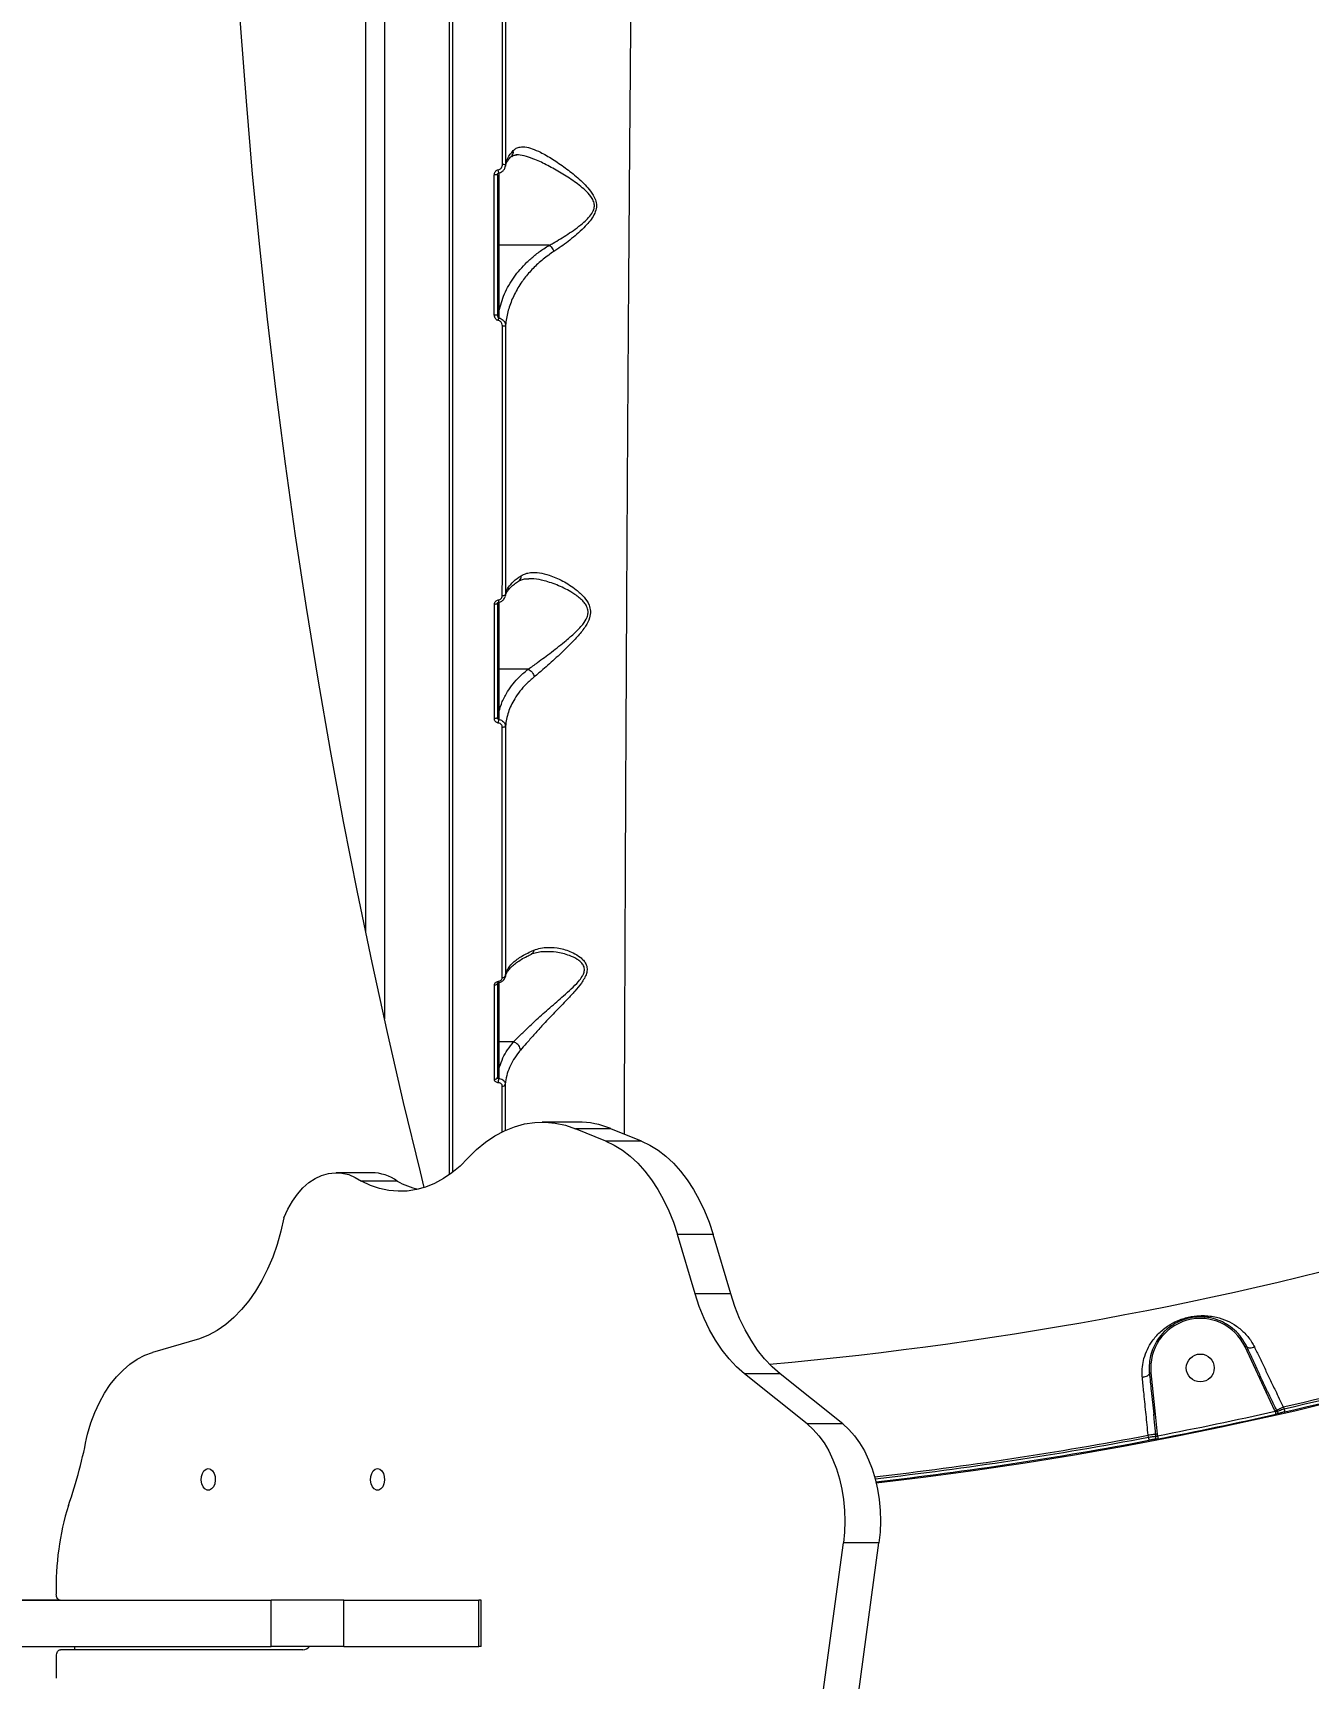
# Model space of a CAD drawing. Header units: millimetres. Extents: x -10374 to 11119, y -8221 to 9433.
# Drawn here: x 559 to 970, y -2737 to -2206 of the extents above; entities that cross this region are included whole.
import ezdxf

# ---------------------------------------------------------------- set-up
doc = ezdxf.new("R2010")
doc.units = ezdxf.units.MM
for name, color, linetype in [('DIKOM_ОБЪЕКТ', 7, 'Continuous'), ('DIKOM_РАЗМЕР_ЗОНА', 7, 'Continuous'), ('DIKOM_РАЗМЕР_ОБЪЕКТА', 7, 'Continuous')]:
    doc.layers.add(name, color=color, linetype=linetype)
doc.styles.add('style1', font='arial.ttf', dxfattribs={"width": 0.8})
doc.dimstyles.new('1-50', dxfattribs={"dimtxt": 300, "dimasz": 200, "dimexe": 100, "dimexo": 0, "dimgap": 100, "dimtad": 0, "dimdec": 0, "dimtxsty": 'style1', "dimcen": 0, "dimclrd": 7, "dimclre": 7, "dimadec": 1, "dimazin": 2, "dimtfac": 1, "dimtdec": 0, "dimtmove": 1, "dimatfit": 3, "dimfxl": 0, "dimlwd": 25, "dimlwe": 18, "dimarcsym": 0})

# ---------------------------------------------------------------- blocks, each defined once
blk = doc.blocks.new('*D16')
at = {"layer": 'Defpoints', "color": 0, "transparency": 16777216}
for p in [(-9045.1, 5161.67), (3694.49, 5161.67), (1813.16, -6719.94)]:
    blk.add_point(p, dxfattribs=at)
at = {"layer": 'DIKOM_РАЗМЕР_ОБЪЕКТА', "color": 7, "lineweight": 18, "transparency": 16777216}
for p, q in [((3694.49, 5161.67), (-9145.1, 5161.67)), ((1813.16, -6719.94), (-9145.1, -6719.94))]:
    blk.add_line(p, q, dxfattribs=at)
at = {"layer": 'DIKOM_РАЗМЕР_ОБЪЕКТА', "color": 7, "lineweight": 25, "transparency": 16777216}
for p, q in [((-9045.1, 4961.67), (-9045.1, -0.45)), ((-9045.1, -6519.94), (-9045.1, -1080.23))]:
    blk.add_line(p, q, dxfattribs=at)
at = {"layer": 'DIKOM_РАЗМЕР_ОБЪЕКТА', "color": 7, "transparency": 16777216}
for points in [[(-9078.43, 4961.67), (-9011.76, 4961.67), (-9045.1, 5161.67)], [(-9078.43, -6519.94), (-9011.76, -6519.94), (-9045.1, -6719.94)]]:
    blk.add_solid(points, dxfattribs=at)
at = {"layer": 'DIKOM_РАЗМЕР_ОБЪЕКТА', "color": 0, "transparency": 16777216, "insert": (-9045.1, -540.34), "char_height": 300, "attachment_point": 5, "rotation": 90, "style": 'style1'}
blk.add_mtext('11900', dxfattribs=at)
blk = doc.blocks.new('*D14')
at = {"layer": 'Defpoints', "color": 0, "transparency": 16777216}
for p in [(-7515.85, 9236.32), (11119.43, -1423.4), (-7515.85, -2401.58)]:
    blk.add_point(p, dxfattribs=at)
at = {"layer": 'DIKOM_РАЗМЕР_ЗОНА', "color": 7, "lineweight": 18, "transparency": 16777216}
for p, q in [((-7515.85, -2401.58), (-7515.85, 9336.32)), ((11119.43, -1423.4), (11119.43, 9336.32))]:
    blk.add_line(p, q, dxfattribs=at)
at = {"layer": 'DIKOM_РАЗМЕР_ЗОНА', "color": 7, "lineweight": 25, "transparency": 16777216}
for p, q in [((-7315.85, 9236.32), (77.56, 9236.32)), ((10919.43, 9236.32), (1157.34, 9236.32))]:
    blk.add_line(p, q, dxfattribs=at)
at = {"layer": 'DIKOM_РАЗМЕР_ЗОНА', "color": 7, "transparency": 16777216}
for points in [[(-7315.85, 9269.65), (-7315.85, 9202.98), (-7515.85, 9236.32)], [(10919.43, 9269.65), (10919.43, 9202.98), (11119.43, 9236.32)]]:
    blk.add_solid(points, dxfattribs=at)
at = {"layer": 'DIKOM_РАЗМЕР_ЗОНА', "color": 0, "transparency": 16777216, "insert": (617.45, 9236.32), "char_height": 300, "attachment_point": 5, "style": 'style1'}
blk.add_mtext('18650', dxfattribs=at)
blk = doc.blocks.new('*D13')
at = {"layer": 'Defpoints', "color": 0, "transparency": 16777216}
for p in [(-10176.97, 7112.81), (3082.33, 7112.81), (2015.48, -8221.4)]:
    blk.add_point(p, dxfattribs=at)
at = {"layer": 'DIKOM_РАЗМЕР_ЗОНА', "color": 7, "lineweight": 18, "transparency": 16777216}
for p, q in [((3082.33, 7112.81), (-10276.97, 7112.81)), ((2015.48, -8221.4), (-10276.97, -8221.4))]:
    blk.add_line(p, q, dxfattribs=at)
at = {"layer": 'DIKOM_РАЗМЕР_ЗОНА', "color": 7, "lineweight": 25, "transparency": 16777216}
for p, q in [((-10176.97, 6912.81), (-10176.97, -14.41)), ((-10176.97, -8021.4), (-10176.97, -1094.19))]:
    blk.add_line(p, q, dxfattribs=at)
at = {"layer": 'DIKOM_РАЗМЕР_ЗОНА', "color": 7, "transparency": 16777216}
for points in [[(-10210.3, 6912.81), (-10143.64, 6912.81), (-10176.97, 7112.81)], [(-10210.3, -8021.4), (-10143.64, -8021.4), (-10176.97, -8221.4)]]:
    blk.add_solid(points, dxfattribs=at)
at = {"layer": 'DIKOM_РАЗМЕР_ЗОНА', "color": 0, "transparency": 16777216, "insert": (-10176.97, -554.3), "char_height": 300, "attachment_point": 5, "rotation": 90, "style": 'style1'}
blk.add_mtext('15300', dxfattribs=at)

msp = doc.modelspace()

# ---------------------------------------------------------------- linework, layer by layer
at = {"layer": 'DIKOM_ОБЪЕКТ', "color": 7, "linetype": 'Continuous', "lineweight": 15}
for p, q in [((692.94, -2574.3), (692.94, -1906.64)), ((671.94, -1968.71), (671.94, -2524.04)), ((665.94, -2496.23), (665.94, -1983.47)), ((714.7, -2245.18), (714.4, -2245.18)), ((708.94, -2250.92), (708.94, -2274.32)), ((708.94, -2274.32), (708.94, -2295.62)), ((725.15, -2274.32), (708.94, -2274.32)), ((708.94, -2389.46), (708.94, -2411.13)), ((718.39, -2411.13), (708.94, -2411.13)), ((708.94, -2411.13), (708.94, -2424.9)), ((708.94, -2512.3), (708.94, -2531.44)), ((713.66, -2531.44), (708.94, -2531.44)), ((708.94, -2531.44), (708.94, -2540.28)), ((710, -2560.48), (710, -2545.73)), ((710.99, -2545.09), (710.99, -2560.11)), ((734.39, -2557.33), (722.9, -2557.33)), ((743.46, -2563.52), (733.59, -2559.47)), ((745.08, -2559.47), (733.59, -2559.47)), ((754.96, -2563.52), (743.46, -2563.52)), ((754.96, -2563.52), (745.08, -2559.47)), ((667.9, -2573.67), (656.41, -2573.67)), ((676.09, -2576.41), (664.6, -2576.41)), ((772.24, -2612.79), (766.53, -2593.59)), ((778.02, -2593.59), (766.53, -2593.59)), ((783.74, -2612.79), (778.02, -2593.59)), ((783.74, -2612.79), (772.24, -2612.79)), ((612.29, -2627.28), (597.08, -2631.71)), ((956.55, -2644.51), (949.75, -2629.87)), ((808.38, -2654.76), (788.16, -2638.6)), ((799.65, -2638.6), (788.16, -2638.6)), ((819.87, -2654.76), (799.65, -2638.6)), ((919.36, -2638.3), (920.77, -2651.59)), ((959.39, -2650.52), (956.55, -2644.51)), ((962.07, -2649.27), (962.35, -2649.89)), ((819.87, -2654.76), (808.38, -2654.76)), ((920.77, -2651.59), (921.42, -2658.08)), ((959.44, -2650.64), (959.39, -2650.52)), ((959.83, -2650.31), (960, -2650.68)), ((918.55, -2659.05), (918.48, -2658.39)), ((920.99, -2658.72), (920.93, -2658.13)), ((921.42, -2658.08), (921.47, -2658.59)), ((812.55, -2748.46), (820.1, -2693.16)), ((831.59, -2693.16), (820.1, -2693.16)), ((824.04, -2748.46), (831.59, -2693.16)), ((567.29, -2711.64), (428.94, -2711.64)), ((531.23, -2711.64), (635.36, -2711.64)), ((561.2, -2711.64), (561.2, -2711.64)), ((635.36, -2726.64), (635.36, -2711.64)), ((658.9, -2711.64), (635.36, -2711.64)), ((658.9, -2726.64), (658.9, -2711.64)), ((658.9, -2711.64), (702.45, -2711.64)), ((702.45, -2726.64), (702.45, -2711.64)), ((703.16, -2711.64), (702.45, -2711.64)), ((703.16, -2726.64), (703.16, -2711.64)), ((531.23, -2726.64), (635.36, -2726.64)), ((645.65, -2727.64), (567.39, -2727.64)), ((571.94, -2726.64), (571.94, -2727.64)), ((658.9, -2726.64), (635.36, -2726.64)), ((658.9, -2726.64), (702.45, -2726.64)), ((703.16, -2726.64), (702.45, -2726.64)), ((566.13, -2736.79), (566.1, -2729.65))]:
    msp.add_line(p, q, dxfattribs=at)
at = {"layer": 'DIKOM_ОБЪЕКТ', "color": 7, "linetype": 'Continuous', "lineweight": 15, "flags": 128}
for points in [[(684.84, -2578.45), (683.57, -2573.39), (678.13, -2550.98), (672.93, -2528.47), (667.97, -2505.84), (663.25, -2483.12), (658.77, -2460.29), (654.53, -2437.38), (650.54, -2414.38), (646.78, -2391.3), (643.28, -2368.14), (640.02, -2344.9), (637, -2321.61), (634.23, -2298.25), (631.71, -2274.83), (629.44, -2251.37), (627.41, -2227.86), (625.64, -2204.31), (624.11, -2180.72)], [(708.44, -2389.94), (708.42, -2390), (708.37, -2390.06), (708.28, -2390.11), (708.15, -2390.16), (708, -2390.2), (707.83, -2390.23), (707.64, -2390.24), (707.45, -2390.25)], [(708.44, -2426.74), (708.42, -2426.81), (708.37, -2426.89), (708.28, -2426.95), (708.15, -2427.01), (708, -2427.06), (707.83, -2427.1), (707.64, -2427.12), (707.45, -2427.13)], [(711.01, -2429.57), (710.98, -2429.64), (710.92, -2429.71), (710.82, -2429.78), (710.7, -2429.83), (710.55, -2429.88), (710.38, -2429.91), (710.2, -2429.94), (710.02, -2429.94)], [(708.44, -2512.55), (708.42, -2512.67), (708.37, -2512.78), (708.28, -2512.88), (708.15, -2512.97), (708, -2513.05), (707.83, -2513.1), (707.64, -2513.14), (707.45, -2513.15)], [(698.89, -2569), (701.68, -2566.24), (704.59, -2563.83), (707.62, -2561.78), (710.75, -2560.11), (713.95, -2558.82), (717.2, -2557.93), (720.49, -2557.43), (723.8, -2557.34), (727.09, -2557.65), (730.37, -2558.36), (733.59, -2559.47)], [(743.46, -2563.52), (746.17, -2564.81), (748.79, -2566.43), (751.33, -2568.37), (753.75, -2570.62), (756.05, -2573.17), (758.22, -2575.99), (760.23, -2579.07), (762.08, -2582.4), (763.75, -2585.94), (765.24, -2589.68), (766.53, -2593.59)], [(754.96, -2563.52), (757.66, -2564.81), (760.28, -2566.43), (762.82, -2568.37), (765.24, -2570.62), (767.54, -2573.17), (769.71, -2575.99), (771.72, -2579.07), (773.57, -2582.4), (775.24, -2585.94), (776.73, -2589.68), (778.02, -2593.59)], [(698.89, -2569), (696.37, -2571.52), (693.73, -2573.72), (690.99, -2575.6), (688.16, -2577.13), (685.27, -2578.31), (682.32, -2579.13), (679.34, -2579.59), (676.35, -2579.68), (673.36, -2579.41), (670.39, -2578.77), (667.47, -2577.77), (664.6, -2576.41)], [(639.54, -2588.19), (640.81, -2585.4), (642.26, -2582.84), (643.89, -2580.55), (645.68, -2578.56), (647.59, -2576.88), (649.61, -2575.53), (651.71, -2574.55), (653.87, -2573.92), (656.06, -2573.68), (658.26, -2573.8), (660.43, -2574.31), (662.55, -2575.18), (664.6, -2576.41)], [(639.54, -2588.19), (638.55, -2592.58), (637.33, -2596.82), (635.9, -2600.9), (634.26, -2604.78), (632.42, -2608.45), (630.39, -2611.87), (628.2, -2615.02), (625.84, -2617.88), (623.35, -2620.44), (620.73, -2622.67), (618, -2624.56), (615.18, -2626.1), (612.29, -2627.28)], [(788.16, -2638.6), (785.62, -2636.35), (783.2, -2633.78), (780.93, -2630.91), (778.82, -2627.76), (776.88, -2624.35), (775.13, -2620.7), (773.58, -2616.84), (772.24, -2612.79)], [(799.65, -2638.6), (797.11, -2636.35), (794.69, -2633.78), (792.42, -2630.91), (790.31, -2627.76), (788.37, -2624.35), (786.62, -2620.7), (785.07, -2616.84), (783.74, -2612.79)], [(576.11, -2658.02), (577.21, -2654.44), (578.51, -2651.03), (580, -2647.81), (581.67, -2644.81), (583.5, -2642.05), (585.49, -2639.56), (587.61, -2637.36), (589.84, -2635.46), (592.18, -2633.87), (594.6, -2632.62), (597.08, -2631.71)], [(949.75, -2629.87), (949.83, -2629.83), (949.92, -2629.79), (950, -2629.75), (950.07, -2629.72), (950.12, -2629.7), (950.16, -2629.68), (950.19, -2629.67), (950.2, -2629.66)], [(956.55, -2644.51), (956.64, -2644.47), (956.72, -2644.43), (956.8, -2644.39), (956.87, -2644.36), (956.92, -2644.33), (956.97, -2644.32), (956.99, -2644.3), (957, -2644.3)], [(959.83, -2650.31), (959.93, -2650.27), (960.1, -2650.19), (960.32, -2650.08), (960.6, -2649.95), (960.93, -2649.8), (961.29, -2649.64), (961.67, -2649.46), (962.07, -2649.27)], [(808.38, -2654.76), (810.33, -2656.52), (812.16, -2658.58), (813.85, -2660.91), (815.38, -2663.49), (816.74, -2666.3), (817.9, -2669.3), (818.87, -2672.48), (819.63, -2675.78), (820.17, -2679.19), (820.49, -2682.67), (820.59, -2686.18), (820.46, -2689.69), (820.1, -2693.16)], [(819.87, -2654.76), (821.82, -2656.52), (823.65, -2658.58), (825.34, -2660.91), (826.87, -2663.49), (828.23, -2666.3), (829.39, -2669.3), (830.36, -2672.48), (831.12, -2675.78), (831.66, -2679.19), (831.98, -2682.67), (832.08, -2686.18), (831.95, -2689.69), (831.59, -2693.16)], [(920.77, -2651.59), (920.67, -2651.6), (920.58, -2651.61), (920.5, -2651.62), (920.42, -2651.63), (920.36, -2651.63), (920.31, -2651.64), (920.28, -2651.64), (920.27, -2651.64)], [(959.39, -2650.52), (959.46, -2650.48), (959.54, -2650.45), (959.61, -2650.41), (959.68, -2650.38), (959.73, -2650.36), (959.78, -2650.34), (959.81, -2650.32), (959.83, -2650.31)], [(959.44, -2650.64), (959.48, -2650.83), (959.53, -2651.01), (959.56, -2651.17), (959.6, -2651.32), (959.62, -2651.44), (959.64, -2651.53), (959.66, -2651.59), (959.66, -2651.62)], [(920.93, -2658.13), (920.82, -2658.14), (920.64, -2658.16), (920.39, -2658.19), (920.08, -2658.22), (919.73, -2658.26), (919.33, -2658.3), (918.91, -2658.35), (918.48, -2658.39)], [(918.55, -2659.05), (918.58, -2659.24), (918.62, -2659.42), (918.65, -2659.58), (918.68, -2659.73), (918.7, -2659.85), (918.72, -2659.95), (918.73, -2660.01), (918.74, -2660.03)], [(921.42, -2658.08), (921.33, -2658.09), (921.25, -2658.1), (921.17, -2658.11), (921.1, -2658.11), (921.04, -2658.12), (920.99, -2658.13), (920.95, -2658.13), (920.93, -2658.13)], [(921.47, -2658.59), (921.51, -2658.78), (921.55, -2658.96), (921.58, -2659.12), (921.61, -2659.27), (921.63, -2659.39), (921.65, -2659.48), (921.66, -2659.54), (921.66, -2659.57)], [(615.12, -2669.14), (615.85, -2669.33), (616.5, -2669.88), (617, -2670.72), (617.3, -2671.78), (617.36, -2672.93), (617.18, -2674.04), (616.77, -2675.01), (616.19, -2675.72), (615.49, -2676.09), (614.75, -2676.09), (614.05, -2675.72), (613.46, -2675.01), (613.06, -2674.04), (612.87, -2672.93), (612.94, -2671.78), (613.23, -2670.72), (613.73, -2669.88), (614.39, -2669.33), (615.12, -2669.14)], [(669.75, -2669.14), (670.48, -2669.33), (671.13, -2669.88), (671.64, -2670.72), (671.93, -2671.78), (672, -2672.93), (671.81, -2674.04), (671.41, -2675.01), (670.82, -2675.72), (670.12, -2676.09), (669.38, -2676.09), (668.68, -2675.72), (668.1, -2675.01), (667.69, -2674.04), (667.51, -2672.93), (667.57, -2671.78), (667.87, -2670.72), (668.37, -2669.88), (669.02, -2669.33), (669.75, -2669.14)], [(567.33, -2711.64), (567.08, -2711.6), (566.85, -2711.49), (566.63, -2711.32), (566.44, -2711.08), (566.28, -2710.79), (566.15, -2710.46), (566.08, -2710.1), (566.04, -2709.72)], [(566.1, -2729.65), (566.12, -2729.26), (566.2, -2728.88), (566.32, -2728.53), (566.47, -2728.23), (566.67, -2727.98), (566.89, -2727.79), (567.13, -2727.68), (567.39, -2727.64)]]:
    msp.add_lwpolyline(points, dxfattribs=at)
at = {"layer": 'DIKOM_ОБЪЕКТ', "color": 7, "linetype": 'Continuous', "lineweight": 15}
msp.add_circle((935.28, -2636.7), 4.5, dxfattribs=at)
for centre, radius, start, end in [((658.11, -2258.12), 51.27, 7.9957, 9.1437), ((710.28, -2257.83), 9.51, 85.3106, 91.3301), ((707.69, -2262.14), 10.56, 85.9305, 91.3595), ((708.89, -2273.87), 0.455, 188.3149, 276.3371), ((707.69, -2293.82), 3.04, 265.3227, 284.3065), ((708.89, -2295.17), 0.455, 188.3267, 276.3253), ((659.09, -2291.68), 50.17, 352.0064, 352.9863), ((710.27, -2297.18), 3.21, 265.9819, 283.8881), ((712.92, -2388.37), 4.21, 186.2262, 195.7623), ((710.23, -2386.24), 1.18, 259.922, 311.7215), ((708.89, -2410.68), 0.455, 188.3149, 276.3371), ((708.89, -2424.45), 0.455, 188.33, 276.322), ((695.73, -2426.5), 13.18, 351.0501, 356.1154), ((692.94, -1471.64), 1168.37, 275.07046, 297.77302), ((710.15, -2509.77), 0.908, 260.8534, 338.4011), ((692.94, -1471.64), 1210, 276.5367, 300.95261), ((709.68, -2511.85), 0.94, 183.1838, 208.5066), ((708.89, -2530.99), 0.455, 188.3234, 276.3286), ((707.58, -2542.67), 0.882, 261.4167, 346.8245), ((708.89, -2539.82), 0.455, 188.3234, 276.3286), ((701.49, -2543.2), 7.38, 348.7354, 359.9397), ((710.12, -2544.83), 0.905, 262.422, 343.6918), ((734.32, -2585.43), 28.11, 67.4809, 89.8479), ((667.7, -2587.87), 14.2, 53.7775, 89.2041), ((689.23, -2552.39), 27.38, 241.3322, 256.4867), ((935.28, -2636.7), 16, 25.2734, 185.7266), ((692.94, -1471.64), 1208, 282.87275, 288.12725), ((692.94, -1471.64), 1208.65, 282.87943, 288.12057), ((692.94, -1471.64), 1209.65, 282.87943, 288.12057), ((954.08, -2966.17), 329.7, 96.0449, 96.1318), ((692.94, -1471.64), 1208.75, 280.89821, 282.73697), ((692.94, -1471.64), 1209.75, 280.89821, 282.73697), ((960.91, -2650.27), 0.997, 204.6558, 282.126), ((1012.16, -2639.01), 50.99, 192.3159, 193.4387), ((418.12, -2628.25), 160.78, 340.823, 349.3296), ((692.94, -1471.64), 1208, 276.52333, 280.76044), ((692.94, -1471.64), 1208.65, 276.52819, 280.75788), ((692.94, -1471.64), 1209.65, 276.53469, 280.75788), ((920, -2658.83), 0.999, 281.5499, 6.1713), ((654.12, -2707.2), 88.11, 162.7489, 181.6391), ((645.55, -2724.65), 2.99, 271.9658, 318.2948)]:
    msp.add_arc(centre, radius, start, end, dxfattribs=at)
for points, knots in [([(693.94, -2052.51), (693.94, -2056.5), (693.94, -2067.34), (693.94, -2085.57), (693.94, -2107.29), (693.94, -2129.54), (693.94, -2152.19), (693.94, -2175.16), (693.94, -2198.37), (693.94, -2221.78), (693.94, -2245.35), (693.94, -2269.01), (693.94, -2292.65), (693.94, -2316.15), (693.94, -2339.45), (693.94, -2362.49), (693.94, -2385.25), (693.94, -2407.65), (693.94, -2429.6), (693.94, -2450.99), (693.94, -2471.75), (693.94, -2491.83), (693.94, -2511.21), (693.94, -2529.84), (693.94, -2547.6), (693.94, -2562.22), (693.94, -2570.51), (693.94, -2573.55)], [0, 0, 0, 0, 0.024074, 0.065351, 0.106757, 0.14823, 0.189702, 0.231109, 0.272385, 0.313661, 0.355068, 0.39654, 0.438013, 0.479419, 0.520696, 0.561972, 0.603378, 0.644851, 0.686323, 0.72773, 0.769006, 0.810282, 0.851689, 0.893161, 0.934634, 0.97604, 1, 1, 1, 1]), ([(752.23, -2123.02), (752.17, -2128.92), (752.03, -2140.73), (751.84, -2158.83), (751.65, -2177.14), (751.48, -2195.9), (751.3, -2215.07), (751.14, -2234.62), (750.98, -2254.24), (750.83, -2274.52), (750.68, -2295.42), (750.53, -2316.9), (750.4, -2338.24), (750.27, -2359.33), (750.15, -2380.07), (750.04, -2400.37), (749.94, -2420.19), (749.84, -2439.51), (749.75, -2458.3), (749.67, -2476.46), (749.59, -2493.91), (749.52, -2510.58), (749.45, -2526.43), (749.39, -2541.39), (749.35, -2553.02), (749.32, -2559.29), (749.31, -2561.2)], [0, 0, 0, 0, 0.038674, 0.077394, 0.116114, 0.154788, 0.195047, 0.23536, 0.275672, 0.315931, 0.360237, 0.404683, 0.4492, 0.493717, 0.538162, 0.582467, 0.626625, 0.670923, 0.715293, 0.759662, 0.803959, 0.848117, 0.89217, 0.936362, 0.980625, 1, 1, 1, 1]), ([(710.06, -2248.32), (710.06, -2242.41), (710.06, -2230.59), (710.07, -2212.87), (710.07, -2195.19), (710.08, -2183.48), (710.08, -2177.62)], [0, 0, 0, 0, 0.249099, 0.4982, 0.7491, 1, 1, 1, 1]), ([(711.08, -2177.81), (711.08, -2183.61), (711.07, -2195.21), (711.07, -2212.81), (711.06, -2230.53), (711.06, -2242.41), (711.05, -2248.35)], [0, 0, 0, 0, 0.2491, 0.4982, 0.7491, 1, 1, 1, 1]), ([(711.02, -2248.86), (711.03, -2248.8), (711.05, -2248.46), (711.32, -2247.8), (711.9, -2246.82), (712.46, -2246.07), (712.93, -2245.64), (713, -2245.58)], [0, 0, 0, 0, 0.064006, 0.366924, 0.650126, 0.9513, 1, 1, 1, 1]), ([(711.05, -2248.35), (711.25, -2247.64), (711.66, -2246.08), (712.89, -2244.59), (713.56, -2243.78)], [0, 0, 0, 0, 0.460486, 1, 1, 1, 1]), ([(712.97, -2245.55), (713.06, -2245.47), (713.34, -2245.23), (713.55, -2244.64), (713.6, -2244.1), (713.56, -2243.82), (713.56, -2243.78)], [0, 0, 0, 0, 0.189574, 0.582732, 0.936539, 1, 1, 1, 1]), ([(713.06, -2245.76), (713.09, -2245.72), (713.27, -2245.53), (713.57, -2245.39), (714.04, -2245.21), (714.51, -2245.21), (714.7, -2245.21)], [0, 0, 0, 0, 0.06796, 0.414881, 0.764417, 1, 1, 1, 1]), ([(713.56, -2243.78), (713.87, -2243.51), (714.53, -2242.93), (715.8, -2242.57), (717.49, -2242.57), (719.66, -2243.12), (722.64, -2244.41), (726.23, -2246.46), (730.29, -2249.29), (734.39, -2252.46), (737.64, -2255.63), (739.64, -2258.44), (740.42, -2260.61), (740.41, -2262.62), (739.63, -2264.63), (738.37, -2266.49), (735.97, -2269.15), (732.42, -2272.31), (728.94, -2274.83), (727.06, -2276.08), (726.68, -2276.33)], [0, 0, 0, 0, 0.039972, 0.083839, 0.127732, 0.188933, 0.250231, 0.335038, 0.419982, 0.502435, 0.584612, 0.629741, 0.658081, 0.686911, 0.717997, 0.753283, 0.788721, 0.88224, 0.975866, 1, 1, 1, 1]), ([(725.17, -2274.32), (725.17, -2274.32), (725.57, -2274.11), (727.55, -2273.04), (731.17, -2270.84), (734.97, -2268.18), (737.54, -2265.84), (738.89, -2264.26), (739.7, -2262.6), (739.76, -2261.4), (739.57, -2260.3), (738.91, -2258.82), (737.34, -2257.05), (735.36, -2255.32), (732.6, -2253.27), (729.02, -2250.96), (724.7, -2248.54), (720.91, -2246.75), (717.74, -2245.64), (715.8, -2245.17), (714.87, -2245.18), (714.7, -2245.18)], [0, 0, 0, 0, 0.000099, 0.027781, 0.133913, 0.242363, 0.280946, 0.320247, 0.352583, 0.376391, 0.381838, 0.411219, 0.460276, 0.506585, 0.552945, 0.64791, 0.74479, 0.843782, 0.912945, 0.983748, 1, 1, 1, 1]), ([(707.44, -2251.58), (707.44, -2251.51), (707.45, -2251.26), (707.57, -2250.85), (707.86, -2250.42), (708.25, -2250.1), (708.57, -2250.02), (708.73, -2249.98)], [0, 0, 0, 0, 0.091864, 0.335556, 0.563161, 0.781532, 1, 1, 1, 1]), ([(708.46, -2251.56), (708.46, -2251.51), (708.46, -2251.38), (708.55, -2251.2), (708.7, -2251.06), (708.82, -2251), (708.88, -2251), (708.88, -2251)], [0, 0, 0, 0, 0.180169, 0.518156, 0.768935, 0.973119, 1, 1, 1, 1]), ([(708.73, -2249.98), (708.89, -2249.93), (709.22, -2249.85), (709.62, -2249.52), (709.92, -2249.08), (710.04, -2248.65), (710.05, -2248.4), (710.06, -2248.32)], [0, 0, 0, 0, 0.216913, 0.433502, 0.661995, 0.908086, 1, 1, 1, 1]), ([(708.88, -2250.98), (708.91, -2250.98), (709.22, -2250.96), (709.79, -2250.7), (710.45, -2250.15), (710.87, -2249.51), (710.94, -2249.06), (710.97, -2248.9)], [0, 0, 0, 0, 0.028044, 0.298019, 0.569337, 0.846967, 1, 1, 1, 1]), ([(711.05, -2248.35), (711.06, -2248.47), (711.06, -2248.65), (711, -2248.83), (710.97, -2248.9)], [0, 0, 0, 0, 0.597471, 1, 1, 1, 1]), ([(707.44, -2296.85), (707.44, -2296.18), (707.44, -2292.86), (707.44, -2283.67), (707.44, -2269.24), (707.44, -2257.47), (707.44, -2251.58)], [0, 0, 0, 0, 0.044141, 0.220714, 0.610013, 1, 1, 1, 1]), ([(708.44, -2251.6), (708.44, -2259.13), (708.44, -2274.2), (708.44, -2289.23), (708.44, -2296.76)], [0, 0, 0, 0, 0.499273, 1, 1, 1, 1]), ([(708.94, -2295.62), (709.44, -2293.75), (710.19, -2290.92), (712.06, -2287.28), (714.28, -2283.81), (717.09, -2280.54), (720.46, -2277.56), (722.91, -2275.73), (724.55, -2274.7), (725.15, -2274.32)], [0, 0, 0, 0, 0.23554, 0.356035, 0.476531, 0.701655, 0.817296, 0.932916, 1, 1, 1, 1]), ([(726.68, -2276.33), (726.11, -2276.72), (724.25, -2277.96), (721.42, -2280.28), (718.43, -2283.34), (715.79, -2286.79), (713.6, -2290.62), (711.99, -2294.8), (711.26, -2298.05), (711.08, -2299.89), (711.04, -2300.3)], [0, 0, 0, 0, 0.060114, 0.196233, 0.332813, 0.469058, 0.630329, 0.792114, 0.953435, 1, 1, 1, 1]), ([(725.15, -2274.32), (725.16, -2274.32), (725.16, -2274.32), (725.16, -2274.32), (725.17, -2274.32), (725.17, -2274.32)], [0, 0, 0, 0, 0.429956, 0.766325, 1, 1, 1, 1]), ([(725.17, -2274.32), (725.36, -2274.48), (725.75, -2274.78), (726.26, -2275.45), (726.55, -2276), (726.66, -2276.29), (726.68, -2276.33)], [0, 0, 0, 0, 0.315703, 0.63141, 0.943819, 1, 1, 1, 1]), ([(708.77, -2298.66), (708.74, -2298.65), (708.56, -2298.62), (708.23, -2298.48), (707.83, -2298.13), (707.51, -2297.56), (707.47, -2297.1), (707.44, -2296.85)], [0, 0, 0, 0, 0.044058, 0.224615, 0.433854, 0.687486, 1, 1, 1, 1]), ([(708.44, -2296.76), (708.45, -2296.91), (708.46, -2297.16), (708.56, -2297.48), (708.68, -2297.68), (708.78, -2297.77), (708.84, -2297.8), (708.87, -2297.81), (708.89, -2297.81)], [0, 0, 0, 0, 0.369367, 0.644563, 0.837034, 0.927025, 0.971189, 1, 1, 1, 1]), ([(710.04, -2300.39), (710.02, -2300.13), (709.97, -2299.69), (709.66, -2299.15), (709.29, -2298.82), (708.97, -2298.69), (708.8, -2298.67), (708.77, -2298.66)], [0, 0, 0, 0, 0.327689, 0.573924, 0.779711, 0.962828, 1, 1, 1, 1]), ([(708.94, -2295.62), (708.94, -2295.83), (708.91, -2296.56), (708.9, -2297.29), (708.89, -2297.81)], [0, 0, 0, 0, 0.291281, 1, 1, 1, 1]), ([(708.89, -2297.81), (708.93, -2297.82), (709.21, -2297.86), (709.73, -2298.05), (710.36, -2298.52), (710.85, -2299.24), (711.02, -2299.88), (711.04, -2300.24), (711.04, -2300.3)], [0, 0, 0, 0, 0.03951, 0.232569, 0.443696, 0.686719, 0.94794, 1, 1, 1, 1]), ([(710.02, -2387.4), (710.03, -2380.34), (710.03, -2366.21), (710.03, -2344.56), (710.04, -2322.62), (710.04, -2307.8), (710.04, -2300.39)], [0, 0, 0, 0, 0.248597, 0.497193, 0.748596, 1, 1, 1, 1]), ([(711.04, -2300.3), (711.04, -2307.61), (711.03, -2322.23), (711.03, -2344.04), (711.02, -2365.74), (711.02, -2379.99), (711.02, -2387.12)], [0, 0, 0, 0, 0.248597, 0.497194, 0.748597, 1, 1, 1, 1]), ([(711.02, -2387.12), (711.2, -2386.48), (711.56, -2385.19), (713.07, -2383.29), (714.72, -2381.9), (715.88, -2381.15), (716.12, -2380.99)], [0, 0, 0, 0, 0.299161, 0.603986, 0.916354, 1, 1, 1, 1]), ([(711.07, -2387.51), (711.07, -2387.44), (711.09, -2387.14), (711.35, -2386.53), (711.88, -2385.65), (712.72, -2384.7), (713.84, -2383.71), (714.81, -2383.06), (715.29, -2382.75)], [0, 0, 0, 0, 0.057524, 0.252826, 0.436014, 0.630729, 0.819493, 1, 1, 1, 1]), ([(715.26, -2382.77), (715.31, -2382.73), (715.68, -2382.46), (716.53, -2382.18), (717.58, -2381.95), (718.33, -2381.97), (718.55, -2381.98)], [0, 0, 0, 0, 0.064366, 0.44628, 0.83908, 1, 1, 1, 1]), ([(715.28, -2382.73), (715.29, -2382.73), (715.51, -2382.64), (715.82, -2382.24), (716.07, -2381.67), (716.12, -2381.23), (716.12, -2381.04), (716.12, -2380.99)], [0, 0, 0, 0, 0.014565, 0.37567, 0.736872, 0.939873, 1, 1, 1, 1]), ([(716.12, -2380.99), (716.58, -2380.75), (717.5, -2380.27), (719.43, -2379.88), (721.97, -2379.95), (725.48, -2380.83), (729.52, -2382.57), (733.39, -2385.05), (736.34, -2387.69), (738.01, -2390.07), (738.6, -2392.44), (738.24, -2394.85), (736.79, -2397.57), (734.55, -2400.4), (731.3, -2403.77), (727.44, -2407.48), (723.5, -2411), (721.24, -2412.9), (720.31, -2413.68)], [0, 0, 0, 0, 0.040434, 0.080886, 0.150959, 0.221147, 0.31392, 0.406695, 0.468101, 0.518441, 0.550941, 0.585741, 0.630833, 0.68922, 0.747831, 0.84126, 0.934581, 1, 1, 1, 1]), ([(718.4, -2411.13), (718.4, -2411.13), (719.41, -2410.5), (721.76, -2408.71), (725.93, -2405.65), (730.02, -2402.42), (733.45, -2399.46), (735.85, -2397.03), (737.34, -2394.78), (737.7, -2393.27), (737.69, -2392.05), (737.32, -2390.88), (736.47, -2389.65), (735.03, -2388.14), (732.26, -2386.16), (728.16, -2384.08), (723.93, -2382.66), (720.68, -2381.97), (719.11, -2382.02), (718.55, -2382.03)], [0, 0, 0, 0, 0.000071, 0.075317, 0.18158, 0.290793, 0.356071, 0.422498, 0.470552, 0.498083, 0.50622, 0.539612, 0.566412, 0.593986, 0.662835, 0.768221, 0.87626, 0.956184, 1, 1, 1, 1]), ([(707.45, -2390.25), (707.45, -2390.21), (707.45, -2390.01), (707.55, -2389.66), (707.83, -2389.25), (708.24, -2388.95), (708.57, -2388.87), (708.73, -2388.83)], [0, 0, 0, 0, 0.054598, 0.29133, 0.527774, 0.763981, 1, 1, 1, 1]), ([(708.73, -2388.83), (708.9, -2388.79), (709.23, -2388.71), (709.64, -2388.4), (709.92, -2387.99), (710.02, -2387.63), (710.02, -2387.44), (710.02, -2387.4)], [0, 0, 0, 0, 0.236436, 0.472869, 0.709867, 0.946834, 1, 1, 1, 1]), ([(708.86, -2389.5), (708.91, -2389.5), (709.26, -2389.48), (709.86, -2389.2), (710.56, -2388.62), (710.79, -2388.08), (710.91, -2387.81)], [0, 0, 0, 0, 0.051317, 0.367439, 0.68634, 1, 1, 1, 1]), ([(711.02, -2387.12), (711.02, -2387.18), (711.01, -2387.41), (710.94, -2387.63), (710.88, -2387.79)], [0, 0, 0, 0, 0.262944, 1, 1, 1, 1]), ([(707.45, -2427.13), (707.45, -2426.52), (707.45, -2423.45), (707.45, -2415.84), (707.45, -2404.2), (707.45, -2394.9), (707.45, -2390.25)], [0, 0, 0, 0, 0.050768, 0.253847, 0.626696, 1, 1, 1, 1]), ([(708.44, -2389.94), (708.44, -2396.15), (708.44, -2408.57), (708.44, -2420.68), (708.44, -2426.74)], [0, 0, 0, 0, 0.49945, 1, 1, 1, 1]), ([(708.45, -2389.93), (708.46, -2389.88), (708.46, -2389.79), (708.56, -2389.65), (708.69, -2389.56), (708.8, -2389.52), (708.86, -2389.52), (708.87, -2389.52)], [0, 0, 0, 0, 0.304449, 0.562862, 0.781744, 0.981361, 1, 1, 1, 1]), ([(708.94, -2424.9), (709.26, -2423.8), (709.9, -2421.6), (711.5, -2418.6), (713.44, -2415.89), (715.65, -2413.44), (717.46, -2411.91), (718.39, -2411.13)], [0, 0, 0, 0, 0.2199, 0.442776, 0.623672, 0.806256, 1, 1, 1, 1]), ([(720.31, -2413.68), (719.43, -2414.44), (717.73, -2415.91), (715.65, -2418.28), (713.57, -2421.26), (711.73, -2425.02), (711.25, -2428.04), (711.01, -2429.57)], [0, 0, 0, 0, 0.164797, 0.318445, 0.473521, 0.733312, 1, 1, 1, 1]), ([(718.39, -2411.13), (718.39, -2411.13), (718.39, -2411.13), (718.4, -2411.13), (718.4, -2411.13), (718.4, -2411.13)], [0, 0, 0, 0, 0.497175, 0.92763, 1, 1, 1, 1]), ([(718.4, -2411.13), (718.62, -2411.27), (719.06, -2411.53), (719.64, -2412.17), (720.07, -2412.86), (720.25, -2413.38), (720.3, -2413.64), (720.31, -2413.68)], [0, 0, 0, 0, 0.243979, 0.487996, 0.732036, 0.957095, 1, 1, 1, 1]), ([(708.94, -2424.9), (708.93, -2425.11), (708.9, -2425.94), (708.89, -2426.77), (708.87, -2427.39)], [0, 0, 0, 0, 0.256368, 1, 1, 1, 1]), ([(708.74, -2428.55), (708.72, -2428.55), (708.53, -2428.52), (708.18, -2428.4), (707.78, -2428.07), (707.5, -2427.63), (707.47, -2427.3), (707.45, -2427.13)], [0, 0, 0, 0, 0.029962, 0.261787, 0.503933, 0.752025, 1, 1, 1, 1]), ([(708.44, -2426.74), (708.45, -2426.81), (708.46, -2426.96), (708.55, -2427.17), (708.67, -2427.31), (708.78, -2427.37), (708.85, -2427.39), (708.87, -2427.39), (708.87, -2427.39)], [0, 0, 0, 0, 0.272578, 0.532407, 0.766536, 0.931664, 0.973656, 1, 1, 1, 1]), ([(710.02, -2429.94), (710, -2429.78), (709.97, -2429.45), (709.7, -2429.02), (709.3, -2428.7), (708.95, -2428.58), (708.77, -2428.55), (708.74, -2428.55)], [0, 0, 0, 0, 0.24787, 0.495833, 0.736508, 0.967006, 1, 1, 1, 1]), ([(708.87, -2427.39), (708.91, -2427.4), (709.22, -2427.45), (709.8, -2427.64), (710.46, -2428.14), (710.92, -2428.81), (710.98, -2429.31), (711.01, -2429.57)], [0, 0, 0, 0, 0.033264, 0.266361, 0.5082, 0.755243, 1, 1, 1, 1]), ([(710.01, -2510.67), (710.01, -2507.79), (710.01, -2499.35), (710.01, -2484.91), (710.01, -2467.16), (710.02, -2448.86), (710.02, -2436.25), (710.02, -2429.94)], [0, 0, 0, 0, 0.114454, 0.334766, 0.555076, 0.777537, 1, 1, 1, 1]), ([(711.01, -2429.57), (711.01, -2435.8), (711.01, -2448.26), (711, -2466.46), (711, -2484.24), (711, -2498.76), (711, -2507.23), (711, -2510.11)], [0, 0, 0, 0, 0.220311, 0.440621, 0.663084, 0.885546, 1, 1, 1, 1]), ([(720.21, -2501.84), (720.93, -2501.6), (722.36, -2501.12), (725.22, -2500.84), (728.79, -2501.16), (732.4, -2502.37), (734.87, -2503.83), (736.22, -2505.08), (737.07, -2506.29), (737.48, -2507.76), (737.24, -2509.4), (736.54, -2510.97), (735.29, -2512.88), (733.44, -2515.12), (730.51, -2518.26), (726.9, -2522), (723.2, -2525.88), (720.16, -2529.23), (717.78, -2531.93), (716.47, -2533.46), (715.85, -2534.18)], [0, 0, 0, 0, 0.05193, 0.103889, 0.195156, 0.286406, 0.343702, 0.373135, 0.402472, 0.436682, 0.467113, 0.496979, 0.52697, 0.580893, 0.634954, 0.72659, 0.818134, 0.881055, 0.943892, 1, 1, 1, 1]), ([(711, -2510.11), (711.08, -2509.72), (711.28, -2508.8), (712.1, -2507.36), (713.68, -2505.61), (716.2, -2503.71), (718.86, -2502.47), (720.21, -2501.84)], [0, 0, 0, 0, 0.130166, 0.308137, 0.488271, 0.74085, 1, 1, 1, 1]), ([(711.06, -2510.41), (711.09, -2510.23), (711.16, -2509.79), (711.54, -2508.98), (712.23, -2507.99), (713.24, -2506.93), (714.53, -2505.88), (716.11, -2504.84), (717.72, -2503.93), (718.92, -2503.39), (719.39, -2503.18)], [0, 0, 0, 0, 0.096592, 0.230709, 0.373584, 0.509835, 0.644031, 0.777817, 0.911479, 1, 1, 1, 1]), ([(713.66, -2531.44), (713.66, -2531.44), (714.25, -2530.78), (715.76, -2529.35), (718.23, -2526.9), (721.48, -2523.87), (725.38, -2520.42), (729.2, -2517.1), (732.32, -2514.34), (734.38, -2512.28), (735.7, -2510.58), (736.4, -2509.21), (736.64, -2507.88), (736.18, -2506.6), (735.28, -2505.58), (733.83, -2504.52), (731.2, -2503.32), (727.73, -2502.37), (725.18, -2502.35), (724.08, -2502.34)], [0, 0, 0, 0, 0.000035, 0.064731, 0.138271, 0.211901, 0.319348, 0.426871, 0.488816, 0.550572, 0.591442, 0.61552, 0.647151, 0.682923, 0.715057, 0.74734, 0.81267, 0.919396, 1, 1, 1, 1]), ([(719.31, -2503.17), (719.48, -2503.09), (720.18, -2502.76), (721.56, -2502.45), (722.99, -2502.23), (723.88, -2502.27), (724.09, -2502.28)], [0, 0, 0, 0, 0.1149, 0.487152, 0.877295, 1, 1, 1, 1]), ([(720.21, -2501.84), (720.21, -2501.87), (720.16, -2502.13), (719.98, -2502.58), (719.66, -2502.99), (719.41, -2503.08), (719.36, -2503.1)], [0, 0, 0, 0, 0.045401, 0.455091, 0.880084, 1, 1, 1, 1]), ([(708.74, -2511.9), (708.9, -2511.87), (709.22, -2511.8), (709.61, -2511.55), (709.89, -2511.21), (710, -2510.9), (710.01, -2510.72), (710.01, -2510.67)], [0, 0, 0, 0, 0.22627, 0.452604, 0.682395, 0.920782, 1, 1, 1, 1]), ([(708.85, -2512.29), (708.89, -2512.29), (709.23, -2512.27), (709.85, -2512.02), (710.52, -2511.47), (710.9, -2510.9), (710.92, -2510.54), (710.93, -2510.47)], [0, 0, 0, 0, 0.039422, 0.331958, 0.628618, 0.923247, 1, 1, 1, 1]), ([(711, -2510.11), (711, -2510.19), (711, -2510.31), (710.96, -2510.42), (710.94, -2510.46)], [0, 0, 0, 0, 0.666571, 1, 1, 1, 1]), ([(707.45, -2513.15), (707.45, -2513.1), (707.46, -2512.92), (707.57, -2512.6), (707.86, -2512.26), (708.26, -2512), (708.58, -2511.93), (708.74, -2511.9)], [0, 0, 0, 0, 0.079574, 0.319497, 0.549736, 0.774715, 1, 1, 1, 1]), ([(707.45, -2543.54), (707.45, -2543.05), (707.45, -2540.57), (707.45, -2534.39), (707.45, -2524.83), (707.45, -2517.05), (707.45, -2513.15)], [0, 0, 0, 0, 0.050769, 0.253855, 0.626699, 1, 1, 1, 1]), ([(708.45, -2512.55), (708.44, -2512.54), (708.44, -2512.53), (708.5, -2512.44), (708.61, -2512.37), (708.73, -2512.32), (708.82, -2512.31), (708.85, -2512.3)], [0, 0, 0, 0, 0.354775, 0.585753, 0.756168, 0.899272, 1, 1, 1, 1]), ([(708.44, -2512.55), (708.44, -2517.75), (708.44, -2528.15), (708.44, -2537.96), (708.44, -2542.87)], [0, 0, 0, 0, 0.49945, 1, 1, 1, 1]), ([(708.94, -2540.28), (709.23, -2539.29), (709.8, -2537.38), (711.25, -2534.62), (712.61, -2532.68), (713.49, -2531.64), (713.66, -2531.44)], [0, 0, 0, 0, 0.320834, 0.622362, 0.927239, 1, 1, 1, 1]), ([(715.85, -2534.18), (715.85, -2534.14), (715.86, -2533.99), (715.8, -2533.59), (715.56, -2532.99), (715.06, -2532.32), (714.4, -2531.76), (713.91, -2531.55), (713.66, -2531.44)], [0, 0, 0, 0, 0.035046, 0.155258, 0.366462, 0.577615, 0.788773, 1, 1, 1, 1]), ([(713.66, -2531.44), (713.66, -2531.44), (713.66, -2531.44), (713.66, -2531.44), (713.66, -2531.44)], [0, 0, 0, 0, 0.713941, 1, 1, 1, 1]), ([(715.85, -2534.18), (715.69, -2534.37), (714.87, -2535.34), (713.58, -2537.16), (712.27, -2539.71), (711.34, -2542.36), (711.11, -2544.17), (710.99, -2545.09)], [0, 0, 0, 0, 0.056388, 0.288292, 0.522769, 0.760002, 1, 1, 1, 1]), ([(708.44, -2542.87), (708.45, -2542.91), (708.46, -2542.99), (708.55, -2543.09), (708.67, -2543.16), (708.79, -2543.2), (708.86, -2543.2), (708.87, -2543.2)], [0, 0, 0, 0, 0.238659, 0.477101, 0.714905, 0.952109, 1, 1, 1, 1]), ([(708.94, -2540.28), (708.93, -2540.49), (708.9, -2541.46), (708.88, -2542.44), (708.87, -2543.2)], [0, 0, 0, 0, 0.218547, 1, 1, 1, 1]), ([(708.87, -2543.2), (708.92, -2543.21), (709.26, -2543.26), (709.84, -2543.45), (710.48, -2543.88), (710.91, -2544.45), (710.96, -2544.87), (710.99, -2545.09)], [0, 0, 0, 0, 0.048533, 0.286679, 0.524674, 0.762288, 1, 1, 1, 1]), ([(708.73, -2544.64), (708.69, -2544.63), (708.49, -2544.61), (708.14, -2544.5), (707.76, -2544.25), (707.5, -2543.92), (707.47, -2543.67), (707.45, -2543.54)], [0, 0, 0, 0, 0.04779, 0.285571, 0.523603, 0.761731, 1, 1, 1, 1]), ([(710, -2545.73), (709.99, -2545.6), (709.95, -2545.35), (709.69, -2545.02), (709.31, -2544.77), (708.96, -2544.67), (708.76, -2544.64), (708.73, -2544.64)], [0, 0, 0, 0, 0.237773, 0.475437, 0.71335, 0.951488, 1, 1, 1, 1]), ([(916.59, -2639.76), (916.57, -2639.52), (916.48, -2638.34), (916.55, -2636.26), (917.09, -2633.44), (918.14, -2630.66), (919.84, -2627.78), (922.2, -2625.06), (925.21, -2622.76), (928.12, -2621.32), (930.48, -2620.54), (932.34, -2620.11), (934.21, -2619.86), (936.24, -2619.77), (938.37, -2619.91), (941.06, -2620.39), (943.99, -2621.38), (947.05, -2623.1), (949.77, -2625.42), (951.64, -2627.77), (952.49, -2629.39), (952.75, -2629.88)], [0, 0, 0, 0, 0.013456, 0.066323, 0.119233, 0.183272, 0.247351, 0.326482, 0.405363, 0.467859, 0.499097, 0.530308, 0.561441, 0.592626, 0.634514, 0.67649, 0.748085, 0.819761, 0.893959, 0.968064, 1, 1, 1, 1]), ([(950.2, -2629.66), (950.2, -2629.66), (950.06, -2629.19), (949.1, -2627.74), (947.59, -2625.52), (945.16, -2623.38), (942.51, -2621.76), (939.96, -2620.81), (937.61, -2620.33), (935.76, -2620.18), (933.98, -2620.23), (932.02, -2620.48), (930.39, -2620.91), (928.39, -2621.66), (926.11, -2622.85), (923.54, -2624.92), (921.55, -2627.39), (920.1, -2630.01), (919.24, -2632.55), (918.76, -2635.13), (918.83, -2637.03), (918.79, -2638.14), (918.86, -2638.35), (918.86, -2638.35)], [0, 0, 0, 0, 0.000038, 0.032603, 0.108705, 0.18489, 0.257485, 0.329982, 0.370893, 0.411691, 0.440858, 0.469954, 0.516397, 0.527823, 0.587796, 0.667037, 0.746585, 0.81234, 0.878065, 0.932256, 0.986408, 0.999967, 1, 1, 1, 1]), ([(950.2, -2629.66), (950.29, -2629.78), (950.46, -2630.02), (951.01, -2630.19), (951.71, -2630.18), (952.28, -2630.05), (952.62, -2629.93), (952.71, -2629.9), (952.75, -2629.88)], [0, 0, 0, 0, 0.231655, 0.463262, 0.69479, 0.926492, 0.960987, 1, 1, 1, 1]), ([(957, -2644.3), (956.43, -2643.08), (955.29, -2640.62), (953.58, -2636.93), (951.86, -2633.23), (950.75, -2630.86), (950.2, -2629.66)], [0, 0, 0, 0, 0.238044, 0.478164, 0.737718, 1, 1, 1, 1]), ([(952.75, -2629.88), (953.28, -2630.99), (954.36, -2633.22), (956.05, -2636.74), (957.77, -2640.33), (959.77, -2644.49), (961.22, -2647.5), (962.07, -2649.27)], [0, 0, 0, 0, 0.187284, 0.376552, 0.557006, 0.739197, 1, 1, 1, 1]), ([(918.86, -2638.35), (918.85, -2638.49), (918.82, -2638.75), (918.42, -2639.14), (917.82, -2639.47), (917.21, -2639.65), (916.79, -2639.73), (916.64, -2639.75), (916.59, -2639.76)], [0, 0, 0, 0, 0.220471, 0.44099, 0.661413, 0.881951, 0.963532, 1, 1, 1, 1]), ([(918.86, -2638.35), (919.06, -2640.23), (919.38, -2643.28), (919.86, -2647.79), (920.14, -2650.35), (920.27, -2651.64)], [0, 0, 0, 0, 0.442702, 0.720169, 1, 1, 1, 1]), ([(918.48, -2658.39), (918.25, -2656.17), (917.8, -2651.67), (917.19, -2645.67), (916.79, -2641.75), (916.62, -2640.02), (916.59, -2639.76)], [0, 0, 0, 0, 0.3435, 0.69694, 0.954531, 1, 1, 1, 1]), ([(957, -2644.3), (957.14, -2644.6), (957.85, -2646.11), (958.8, -2648.11), (959.6, -2649.81), (959.83, -2650.31)], [0, 0, 0, 0, 0.150434, 0.752106, 1, 1, 1, 1]), ([(920.93, -2658.13), (920.9, -2657.8), (920.72, -2656.14), (920.52, -2653.98), (920.33, -2652.15), (920.27, -2651.64)], [0, 0, 0, 0, 0.153317, 0.766584, 1, 1, 1, 1]), ([(959.44, -2650.64), (959.51, -2650.65), (959.64, -2650.67), (959.81, -2650.69), (959.94, -2650.69), (959.99, -2650.69), (960, -2650.68), (960, -2650.68), (960, -2650.68)], [0, 0, 0, 0, 0.263101, 0.515979, 0.752262, 0.941061, 0.974186, 1, 1, 1, 1]), ([(961.12, -2651.24), (961.12, -2651.24), (961.09, -2651.26), (960.96, -2651.3), (960.62, -2651.39), (960.17, -2651.5), (959.83, -2651.58), (959.66, -2651.62)], [0, 0, 0, 0, 0.027854, 0.264977, 0.507684, 0.753886, 1, 1, 1, 1]), ([(960, -2650.68), (960.01, -2650.68), (960.06, -2650.66), (960.27, -2650.58), (960.81, -2650.39), (961.53, -2650.15), (962.08, -2649.97), (962.35, -2649.89)], [0, 0, 0, 0, 0.028639, 0.267075, 0.510184, 0.755625, 1, 1, 1, 1]), ([(962.58, -2650.86), (962.41, -2650.9), (962.07, -2650.98), (961.62, -2651.09), (961.28, -2651.18), (961.15, -2651.23), (961.12, -2651.24), (961.12, -2651.24)], [0, 0, 0, 0, 0.245709, 0.491709, 0.734302, 0.9715, 1, 1, 1, 1]), ([(918.55, -2659.05), (918.6, -2659.04), (918.92, -2658.99), (919.52, -2658.9), (920.23, -2658.8), (920.77, -2658.73), (920.92, -2658.72), (920.99, -2658.72)], [0, 0, 0, 0, 0.042152, 0.28197, 0.521247, 0.760627, 1, 1, 1, 1]), ([(920.2, -2659.8), (920.16, -2659.81), (920.07, -2659.81), (919.74, -2659.86), (919.32, -2659.93), (918.96, -2659.99), (918.77, -2660.03), (918.74, -2660.03)], [0, 0, 0, 0, 0.239345, 0.478745, 0.717916, 0.957713, 1, 1, 1, 1]), ([(921.66, -2659.57), (921.63, -2659.57), (921.44, -2659.61), (921.08, -2659.68), (920.66, -2659.75), (920.33, -2659.8), (920.24, -2659.8), (920.2, -2659.8)], [0, 0, 0, 0, 0.042764, 0.282435, 0.521671, 0.760735, 1, 1, 1, 1]), ([(920.99, -2658.72), (921.01, -2658.72), (921.04, -2658.72), (921.15, -2658.7), (921.28, -2658.65), (921.4, -2658.61), (921.47, -2658.59), (921.47, -2658.59)], [0, 0, 0, 0, 0.236673, 0.474272, 0.713277, 0.956198, 1, 1, 1, 1])]:
    msp.add_open_spline(points, degree=3, knots=knots, dxfattribs=at)

# ---------------------------------------------------------------- dimensions: what is measured, and where the dimension line sits
at = {"layer": 'DIKOM_РАЗМЕР_ЗОНА'}
for base, p1, p2, angle, text, picture, middle in [((-7515.85, 9236.32), (11119.43, -1423.4), (-7515.85, -2401.58), 180, '18650', '*D14', (617.45, 9236.32)), ((-10176.97, 7112.81), (2015.48, -8221.4), (3082.33, 7112.81), 270, '15300', '*D13', (-10176.97, -554.3))]:
    dim = msp.add_linear_dim(base=base, p1=p1, p2=p2, angle=angle, text=text, dimstyle='1-50', override={"dimscale": 1, "dimtix": 0, "dimtofl": 1, "dimtmove": 1, "dimatfit": 3}, dxfattribs=at)
    dim.commit()
    dim.dimension.update_dxf_attribs({"geometry": picture, "text_midpoint": middle, "dimtype": 160})
at = {"layer": 'DIKOM_РАЗМЕР_ОБЪЕКТА'}
dim = msp.add_linear_dim(base=(-9045.1, 5161.67), p1=(1813.16, -6719.94), p2=(3694.49, 5161.67), angle=270, text='11900', dimstyle='1-50', override={"dimscale": 1, "dimtix": 0, "dimtofl": 1, "dimtmove": 1, "dimatfit": 3}, dxfattribs=at)
dim.commit()
dim.dimension.update_dxf_attribs({"geometry": '*D16', "text_midpoint": (-9045.1, -540.34), "dimtype": 160})

doc.saveas('drawing.dxf')
